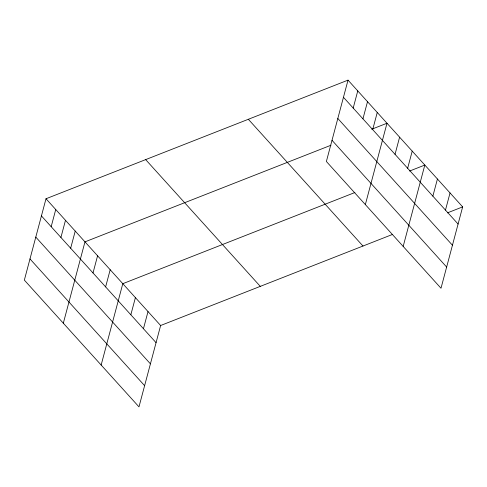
<?xml version="1.0" encoding="UTF-8"?>
<svg xmlns="http://www.w3.org/2000/svg" width="487" height="487" viewBox="0 0 487 487"><rect width="100%" height="100%" fill="white"/><g stroke="black" fill="none" stroke-linecap="round" stroke-linejoin="round"><path stroke-width="0.73" d="M348.022 80.136L326.375 161.489L441.003 288.243L462.65 206.89L348.022 80.136L45.997 198.757L24.35 280.11L138.978 406.864L160.625 325.511L392.741 234.344M51.178 226.686L55.737 209.532M60.918 237.461L65.483 220.307M70.664 248.236L75.229 231.082M63.322 323.21L84.969 241.856L330.935 145.254M93.017 272.951L97.577 255.797M105.624 286.892L110.19 269.737M101.15 365.037L122.797 283.684L354.913 192.517M130.845 314.779L135.404 297.624M143.452 328.719L148.018 311.564M353.203 108.065L357.762 90.911M362.943 118.84L367.508 101.686M372.689 129.615L377.255 112.46M365.347 204.589L386.995 123.235L371.77 129.213M395.042 154.33L399.602 137.176M407.649 168.271L412.215 151.116M403.175 246.416L424.822 165.063L409.597 171.04M432.87 196.158L437.429 179.003M445.477 210.098L450.043 192.943M447.425 212.868L462.65 206.89M343.457 97.29L458.084 224.044M337.82 118.481L452.447 245.229M332.012 140.305L446.64 267.053M248.352 119.285L362.979 246.032M145.662 159.614L260.295 286.362M45.997 198.757L160.625 325.511M41.432 215.911L156.059 342.665M35.794 237.102L150.422 363.85M29.987 258.926L144.615 385.674"/></g></svg>
